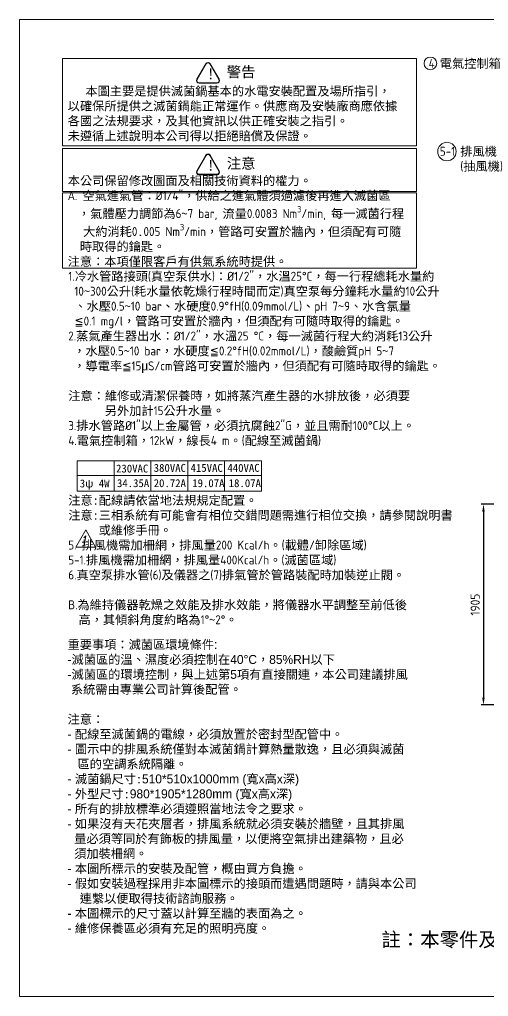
# Model space of a CAD drawing. Header units: millimetres. Extents: x -215875 to 13185, y -2277 to 9270.
# Drawn here: x 0 to 4454, y 0 to 9270 of the extents above; entities that cross this region are included whole.
import ezdxf

# ---------------------------------------------------------------- set-up
doc = ezdxf.new("R2010")
doc.units = ezdxf.units.MM
doc.header["$MEASUREMENT"] = 0
doc.layers.get('0').update_dxf_attribs({"lineweight": 25})
for name, color, linetype, lineweight in [('D', 3, 'Continuous', 13), ('F', 7, 'Continuous', 15), ('T', 4, 'Continuous', 15)]:
    doc.layers.add(name, color=color, linetype=linetype, lineweight=lineweight)
doc.styles.get("Standard").update_dxf_attribs({"font": 'KAIU.TTF'})
doc.styles.add('STU25', font='isocp2.shx')
doc.styles.add('Text', font='romans.shx', dxfattribs={"width": 0.8, "oblique": 10})
doc.dimstyles.new('STU25', dxfattribs={"dimscale": 35, "dimtxt": 2.5, "dimasz": 2, "dimexe": 0.6, "dimexo": 1, "dimgap": 1, "dimtad": 1, "dimdsep": 46, "dimtxsty": 'STU25', "dimcen": 2, "dimazin": 2, "dimtfac": 1, "dimtmove": 0, "dimatfit": 3, "dimfxl": 0, "dimtolj": 1, "dimtzin": 0, "dimarcsym": 0})

# ---------------------------------------------------------------- blocks, each defined once
blk = doc.blocks.new('*D26')
at = {"layer": 'D', "color": 0, "lineweight": -2}
for p, q in [((5453, 4670.7), (4385.6, 4670.7)), ((4406.6, 4600.7), (4406.6, 2835.7)), ((4653, 2765.7), (4385.6, 2765.7))]:
    blk.add_line(p, q, dxfattribs=at)
at = {"layer": 'D', "color": 0}
for points in [[(4418.3, 4600.7), (4394.9, 4600.7), (4406.6, 4670.7)], [(4394.9, 2835.7), (4418.3, 2835.7), (4406.6, 2765.7)]]:
    blk.add_solid(points, dxfattribs=at)
at = {"layer": 'Defpoints', "color": 0}
for p in [(5488, 4670.7), (4406.6, 2765.7), (4688, 2765.7)]:
    blk.add_point(p, dxfattribs=at)
at = {"layer": 'D', "color": 0, "insert": (4327.9, 3718.2), "char_height": 87.5, "attachment_point": 5, "rotation": 90, "style": 'STU25'}
blk.add_mtext('\\A1;1905', dxfattribs=at)

msp = doc.modelspace()

# ---------------------------------------------------------------- hatches: boundary and pattern name
at = {"layer": 'D'}
h = msp.add_hatch(color=11, dxfattribs=at)
edge = h.paths.add_edge_path()
edge.add_line((1768.615, 8850.676), (1683.256, 8702.83))
edge.add_arc((1704.907, 8690.33), 25, 149.9999999, 270)
edge.add_line((1704.907, 8665.33), (1875.625, 8665.33))
edge.add_arc((1875.625, 8690.33), 25, 270, 389.9999999)
edge.add_line((1897.275, 8702.83), (1811.916, 8850.676))
edge.add_arc((1790.266, 8838.176), 25, 30, 150)
edge = h.paths.add_edge_path(flags=16)
edge.add_arc((1790.266, 8838.176), 20, 30, 150)
edge.add_line((1772.945, 8848.176), (1687.586, 8700.33))
edge.add_arc((1704.907, 8690.33), 20, 149.9999999, 270)
edge.add_line((1704.907, 8670.33), (1875.625, 8670.33))
edge.add_arc((1875.625, 8690.33), 20, 270, 389.9999999)
edge.add_line((1892.945, 8700.33), (1807.586, 8848.176))
h = msp.add_hatch(color=11, dxfattribs=at)
edge = h.paths.add_edge_path()
edge.add_ellipse((1704.907, 7822.605), major_axis=(25, 0), ratio=1, start_angle=149.9999999, end_angle=270)
edge.add_line((1704.907, 7797.605), (1875.625, 7797.605))
edge.add_ellipse((1875.625, 7822.605), major_axis=(25, 0), ratio=1, start_angle=270, end_angle=389.9999999)
edge.add_line((1897.275, 7835.105), (1811.916, 7982.951))
edge.add_ellipse((1790.266, 7970.451), major_axis=(25, 0), ratio=1, start_angle=30, end_angle=150)
edge.add_line((1768.615, 7982.951), (1683.256, 7835.105))
edge = h.paths.add_edge_path(flags=16)
edge.add_ellipse((1704.907, 7822.605), major_axis=(20, 0), ratio=1, start_angle=149.9999999, end_angle=270)
edge.add_line((1704.907, 7802.605), (1875.625, 7802.605))
edge.add_ellipse((1875.625, 7822.605), major_axis=(20, 0), ratio=1, start_angle=270, end_angle=389.9999999)
edge.add_line((1892.945, 7832.605), (1807.586, 7980.451))
edge.add_ellipse((1790.266, 7970.451), major_axis=(20, 0), ratio=1, start_angle=30, end_angle=150)
edge.add_line((1772.945, 7980.451), (1687.586, 7832.605))

# ---------------------------------------------------------------- linework, layer by layer
at = {"layer": 'D', "color": 11}
for p, q in [((1768.615, 8850.676), (1683.256, 8702.83)), ((1772.945, 8848.176), (1687.586, 8700.33)), ((1807.586, 8848.176), (1892.945, 8700.33)), ((1811.916, 8850.676), (1897.275, 8702.83)), ((1704.907, 8670.33), (1875.625, 8670.33)), ((1704.907, 8665.33), (1875.625, 8665.33)), ((1768.615, 7982.951), (1683.256, 7835.105)), ((1772.945, 7980.451), (1687.586, 7832.605)), ((1807.586, 7980.451), (1892.945, 7832.605)), ((1811.916, 7982.951), (1897.275, 7835.105)), ((1704.907, 7802.605), (1875.625, 7802.605)), ((1704.907, 7797.605), (1875.625, 7797.605))]:
    msp.add_line(p, q, dxfattribs=at)
at = {"layer": 'D'}
for p, q in [((548.512, 5082.062), (548.512, 4793.409)), ((548.512, 5082.062), (2298.512, 5082.062)), ((898.512, 5082.062), (898.512, 4793.409)), ((1248.512, 5082.062), (1248.512, 4793.409)), ((1598.512, 5082.062), (1598.512, 4793.409)), ((1948.512, 5082.062), (1948.512, 4793.409)), ((2298.512, 5082.062), (2298.512, 4793.409)), ((548.512, 4943.409), (2298.512, 4943.409)), ((548.512, 4793.409), (2298.512, 4793.409))]:
    msp.add_line(p, q, dxfattribs=at)
at = {"layer": 'D', "color": 11}
for points in [[(407.021, 8899.441), (3769.671, 8900.26), (3769.671, 8070.753), (407.021, 8070.753)], [(407.021, 8047.277), (3769.671, 8047.277), (3769.671, 7638.215), (407.021, 7638.215)], [(407.021, 7626.058), (3769.671, 7626.058), (3769.671, 6910.749), (407.021, 6910.749)]]:
    msp.add_lwpolyline(points, close=True, dxfattribs=at)
at = {"layer": 'D'}
for centre, radius in [((3903.075, 8853.524), 60), ((4059.18, 8017.584), 87.5)]:
    msp.add_circle(centre, radius, dxfattribs=at)
at = {"layer": 'D', "color": 11}
for centre, radius, start, end in [((1790.266, 8838.176), 25, 30, 150), ((1790.266, 8838.176), 20, 30, 150), ((1704.907, 8690.33), 25, 149.9999999, 270), ((1704.907, 8690.33), 20, 149.9999999, 270), ((1875.625, 8690.33), 25, 270, 29.9999999), ((1875.625, 8690.33), 20, 270, 29.9999999), ((1790.266, 7970.451), 25, 30, 150), ((1790.266, 7970.451), 20, 30, 150), ((1704.907, 7822.605), 25, 149.9999999, 270), ((1704.907, 7822.605), 20, 149.9999999, 270), ((1875.625, 7822.605), 25, 270, 29.9999999), ((1875.625, 7822.605), 20, 270, 29.9999999)]:
    msp.add_arc(centre, radius, start, end, dxfattribs=at)
at = {"layer": 'F', "color": 6}
msp.add_lwpolyline([(0, 9270), (0, 0), (13185, 0), (13185, 9270)], close=True, dxfattribs=at)
at = {"layer": 'F', "color": 7}
msp.add_lwpolyline([(628.381, 4426.432), (534.891, 4264.501), (721.872, 4264.501)], close=True, dxfattribs=at)

# ---------------------------------------------------------------- texts
at = {"insert": (3437.323, 607.686), "char_height": 135.00867, "attachment_point": 1, "style": 'STU25'}
msp.add_mtext('{\\f標楷體|b0|i0|c136|p65;註：本零件及其用料均須符合}RoHS{\\f標楷體|b0|i0|c136|p65;指令。}', dxfattribs=at)
at = {"layer": 'D', "char_height": 85, "attachment_point": 1}
for s, insert in [('{\\Fisocp2.shx;\\C3;4 \\f標楷體|b0|i0|c136|p65;電氣控制箱}', (3886.178, 8896.167)), ('{\\Fisocp2.shx;\\C3;5-1 \\f標楷體|b0|i0|c136|p65;排風機\\P\\Fisocp2.shx;    (\\f標楷體|b0|i0|c136|p65;抽風機\\Fisocp2.shx;)}', (3992.253, 8062.133))]:
    msp.add_mtext(s, dxfattribs=dict(at, insert=insert))
at = {"layer": 'D', "color": 11, "attachment_point": 1, "style": 'STU25'}
for s, insert, char_height in [('{\\f標楷體|b0|i0|c136|p65;警告}', (1968.467, 8822.815), 100), ('{\\f標楷體|b0|i0|c136|p65;!}', (1781.955, 8803.447), 100), ('\\A1;\\P  {\\f????|b0|i0|c0|p54;  \\H0.2353x; \\f標楷體|b0|i0|c136|p65;\\H4.25x;本圖主要是提供滅菌鍋基本的水電安裝配置及場所指引，\\P以確保所提供之滅菌鍋能正常運作。供應商及安裝廠商應依據\\P各國之法規要求，及其他資訊以供正確安裝之指引。\\P未遵循上述說明本公司得以拒絕賠償及保證。\\P\\P\\P本公司保留修改圖面及相關技術資料的權力。\\P}A. {\\f標楷體|b0|i0|c136|p65;空氣進氣管：}%%c1/4"{\\f標楷體|b0|i0|c136|p65;，供給之進氣體須過濾後再進入滅菌區\\P}  {\\f標楷體|b0|i0|c136|p65;，氣體壓力調節為}6{\\f標楷體|b0|i0|c136|p65;~}7 bar, {\\f標楷體|b0|i0|c136|p65;流量}0.0083 Nm{\\H0.7x;\\S3^ ;}/min, {\\f標楷體|b0|i0|c136|p65;每一滅菌行程\\P}   {\\f標楷體|b0|i0|c136|p65;大約消耗}0{\\f標楷體|b0|i0|c136|p65;.}005 Nm{\\H0.7x;\\S3^ ;}/min{\\f標楷體|b0|i0|c136|p65;，管路可安置於牆內，但須配有可隨\\P  時取得的鑰匙。\\P注意：本項僅限客戶有供氣系統時提供。}', (457.712, 8775.52), 85), ('{\\f標楷體|b0|i0|c136|p65;!}', (1781.955, 7935.721), 100), ('{\\f標楷體|b0|i0|c136|p65;注意}', (1968.467, 7955.089), 100), ('1.{\\f標楷體|b0|i0|c136|p65;冷水管路接頭}({\\f標楷體|b0|i0|c136|p65;真空泵供水}){\\f標楷體|b0|i0|c136|p65;：}%%C1/2"{\\f標楷體|b0|i0|c136|p65;，水溫}25%%DC{\\f標楷體|b0|i0|c136|p65;，每一行程總耗水量約\\P }10{\\f標楷體|b0|i0|c136|p65;~}300{\\f標楷體|b0|i0|c136|p65;公升}({\\f標楷體|b0|i0|c136|p65;耗水量依乾燥行程時間而定}){\\f標楷體|b0|i0|c136|p65;真空泵每分鐘耗水量約}10{\\f標楷體|b0|i0|c136|p65;公升\\P 、水壓}0.5{\\f標楷體|b0|i0|c136|p65;~}10 bar{\\f標楷體|b0|i0|c136|p65;、水硬度}0.9%%DfH(0.09mmol/L){\\f標楷體|b0|i0|c136|p65;、}pH 7{\\f標楷體|b0|i0|c136|p65;~}9{\\f標楷體|b0|i0|c136|p65;、水含氯量\\P \\f新細明體|b0|i0|c136|p18;≦}0.1 mg/l{\\f標楷體|b0|i0|c136|p65;，管路可安置於牆內，但須配有可隨時取得的鑰匙。}\\P2.{\\f標楷體|b0|i0|c136|p65;蒸氣產生器出水：}%%C1/2"{\\f標楷體|b0|i0|c136|p65;，水溫}25 %%DC{\\f標楷體|b0|i0|c136|p65;，每一滅菌行程大約消耗}13{\\f標楷體|b0|i0|c136|p65;公升}\\P {\\f標楷體|b0|i0|c136|p65;，水壓}0.5{\\f標楷體|b0|i0|c136|p65;~}10 bar{\\f標楷體|b0|i0|c136|p65;，水硬度\\f新細明體|b0|i0|c136|p18;≦}0.2%%DfH(0.02mmol/L){\\f標楷體|b0|i0|c136|p65;，酸鹼質}pH 5{\\f標楷體|b0|i0|c136|p65;~}7\\P {\\f標楷體|b0|i0|c136|p65;，導電率\\f新細明體|b0|i0|c136|p18;≦}15{\\f新細明體|b0|i0|c136|p16;μ}S/cm{\\f標楷體|b0|i0|c136|p65;管路可安置於牆內，但須配有可隨時取得的鑰匙。\\P\\P注意：維修或清潔保養時，如將蒸汽產生器的水排放後，必須要\\P      另外加計}15{\\f標楷體|b0|i0|c136|p65;公升水量。}\\P3.{\\f標楷體|b0|i0|c136|p65;排水管路}%%C1"{\\f標楷體|b0|i0|c136|p65;以上金屬管，必須抗腐蝕}2"G{\\f標楷體|b0|i0|c136|p65;，並且需耐}100%%DC{\\f標楷體|b0|i0|c136|p65;以上。} \\P4.{\\f標楷體|b0|i0|c136|p65;電氣控制箱，}12kW{\\f標楷體|b0|i0|c136|p65;，線長}4 m{\\f標楷體|b0|i0|c136|p65;。}({\\f標楷體|b0|i0|c136|p65;配線至滅菌鍋})\\P\\P\\P\\P{\\f標楷體|b0|i0|c136|p65;注意:配線請依當地法規規定配置。\\P\\fDFKai-SB|b0|i0|c136|p65;注意:三相系統有可能會有相位交錯問題需進行相位交換，請參閱說明書\\P     或維修手冊。}\\P5. {\\f標楷體|b0|i0|c136|p65;排風機需加柵網，排風量}200 Kcal/h{\\f標楷體|b0|i0|c136|p65;。}({\\f標楷體|b0|i0|c136|p65;載體}/{\\f標楷體|b0|i0|c136|p65;卸除區域})\\P5-1.{\\f標楷體|b0|i0|c136|p65;排風機需加柵網，排風量}400Kcal/h{\\f標楷體|b0|i0|c136|p65;。}({\\f標楷體|b0|i0|c136|p65;滅菌區域})\\P6.{\\f標楷體|b0|i0|c136|p65;真空泵排水管}(6){\\f標楷體|b0|i0|c136|p65;及儀器之}(7){\\f標楷體|b0|i0|c136|p65;排氣管於管路裝配時加裝逆止閥。\\P}\\PB.{\\f標楷體|b0|i0|c136|p65;為維持儀器乾燥之效能及排水效能，將儀器水平調整至前低後}\\P  {\\f標楷體|b0|i0|c136|p65;高，其傾斜角度約略為}1%%D{\\f標楷體|b0|i0|c136|p65;~}2%%D{\\f標楷體|b0|i0|c136|p65;。}', (462.987, 6876.356), 85), ('{\\f標楷體|b0|i0|c136|p65;230VAC}', (916.756, 5046.92), 75), ('{\\f標楷體|b0|i0|c136|p65;380VAC}', (1274.639, 5053.106), 75), ('{\\f標楷體|b0|i0|c136|p65;415VAC}', (1624.639, 5053.106), 75), ('{\\f標楷體|b0|i0|c136|p65;440VAC}', (1974.639, 5053.106), 75), ('{\\f標楷體|b0|i0|c136|p65;3ψ 4W}', (572.321, 4905.42), 75), ('{\\f標楷體|b0|i0|c136|p65;34.35A}', (925.731, 4908.09), 75), ('{\\f標楷體|b0|i0|c136|p65;20.72A}', (1274.526, 4908.09), 75), ('{\\f標楷體|b0|i0|c136|p65;19.07A}', (1640.577, 4908.09), 75), ('{\\f標楷體|b0|i0|c136|p65;18.07A}', (1986.966, 4908.09), 75), ('{\\f標楷體|b0|i0|c136|p65;重要事項：滅菌區環境條件\\FARISOP2.SHX|c0;:\\P-\\f標楷體|b0|i0|c136|p65;滅菌區的溫、濕度必須控制在\\FARISOP2.SHX|c0;40%%DC\\f標楷體|b0|i0|c136|p65;，\\FARISOP2.SHX|c0;85%RH\\f標楷體|b0|i0|c136|p65;以下\\P\\FARISOP2.SHX|c0;-\\f標楷體|b0|i0|c136|p65;滅菌區的環境控制，與上述第\\FARISOP2.SHX|c0;5\\f標楷體|b0|i0|c136|p65;項有直接關連，本公司建議排風\\P\\FARISOP2.SHX|c0; \\f標楷體|b0|i0|c136|p65;系統需由專業公司計算後配管。\\P\\P注意：\\P\\FARISOP2.SHX|c0;- \\f標楷體|b0|i0|c136|p65;配線至滅菌鍋的電線，必須放置於密封型配管中。\\P\\FARISOP2.SHX|c0;- \\f標楷體|b0|i0|c136|p65;圖示中的排風系統僅對本滅菌鍋計算熱量散逸，且必須與滅菌\\P\\FARISOP2.SHX|c0;   \\f標楷體|b0|i0|c136|p65;區的空調系統隔離。\\P\\FARISOP2.SHX|c0;- \\f標楷體|b0|i0|c136|p65;滅菌鍋尺寸:\\FARISOP2.SHX|c0;510*510x1000mm (\\f標楷體|b0|i0|c136|p65;寬\\FARISOP2.SHX|c0;x\\f標楷體|b0|i0|c136|p65;高\\FARISOP2.SHX|c0;x\\f標楷體|b0|i0|c136|p65;深\\FARISOP2.SHX|c0;)\\P- \\f標楷體|b0|i0|c136|p65;外型尺寸:\\FARISOP2.SHX|c0;980*1905*1280mm (\\f標楷體|b0|i0|c136|p65;寬\\FARISOP2.SHX|c0;x\\f標楷體|b0|i0|c136|p65;高\\FARISOP2.SHX|c0;x\\f標楷體|b0|i0|c136|p65;深\\FARISOP2.SHX|c0;)\\P- \\f標楷體|b0|i0|c136|p65;所有的排放標準必須遵照當地法令之要求。\\P\\FARISOP2.SHX|c0;- \\f標楷體|b0|i0|c136|p65;如果沒有天花夾層者，排風系統就必須安裝於牆壁，且其排風\\P\\FARISOP2.SHX|c0; \\Farsimp.shx|c0; \\f標楷體|b0|i0|c136|p65;量必須等同於有飾板的排風量，以便將空氣排出建築物，且必\\P\\FARISOP2.SHX|c0; \\Farsimp.shx|c0; \\f標楷體|b0|i0|c136|p65;須加裝柵網。\\P\\FARISOP2.SHX|c0;- \\f標楷體|b0|i0|c136|p65;本圖所標示的安裝及配管，概由買方負擔。\\P\\FARISOP2.SHX|c0;- \\f標楷體|b0|i0|c136|p65;假如安裝過程採用非本圖標示的接頭而遭遇問題時，請與本公司\\P  連繫以便取得技術諮詢服務。\\P\\FARISOP2.SHX|c0;- \\f標楷體|b0|i0|c136|p65;本圖標示的尺寸蓋以計算至牆的表面為之。\\P\\FARISOP2.SHX|c0;- \\f標楷體|b0|i0|c136|p65;維修保養區必須有充足的照明亮度。}', (456.411, 3382.005), 85)]:
    msp.add_mtext(s, dxfattribs=dict(at, insert=insert, char_height=char_height))
at = {"layer": 'T', "lineweight": 20, "style": 'Text', "oblique": 10, "width": 0.8}
msp.add_text('1', height=90, dxfattribs=at).set_placement((579.916, 4280.544))

# ---------------------------------------------------------------- dimensions: what is measured, and where the dimension line sits
at = {"layer": 'D'}
dim = msp.add_linear_dim(base=(4406.602, 2765.699), p1=(5488.036, 4670.699), p2=(4688.036, 2765.699), angle=90, dimstyle='STU25', override={"dimlfac": 1}, dxfattribs=at)
dim.commit()
dim.dimension.update_dxf_attribs({"geometry": '*D26', "text_midpoint": (4327.852, 3718.199)})

doc.saveas('drawing.dxf')
